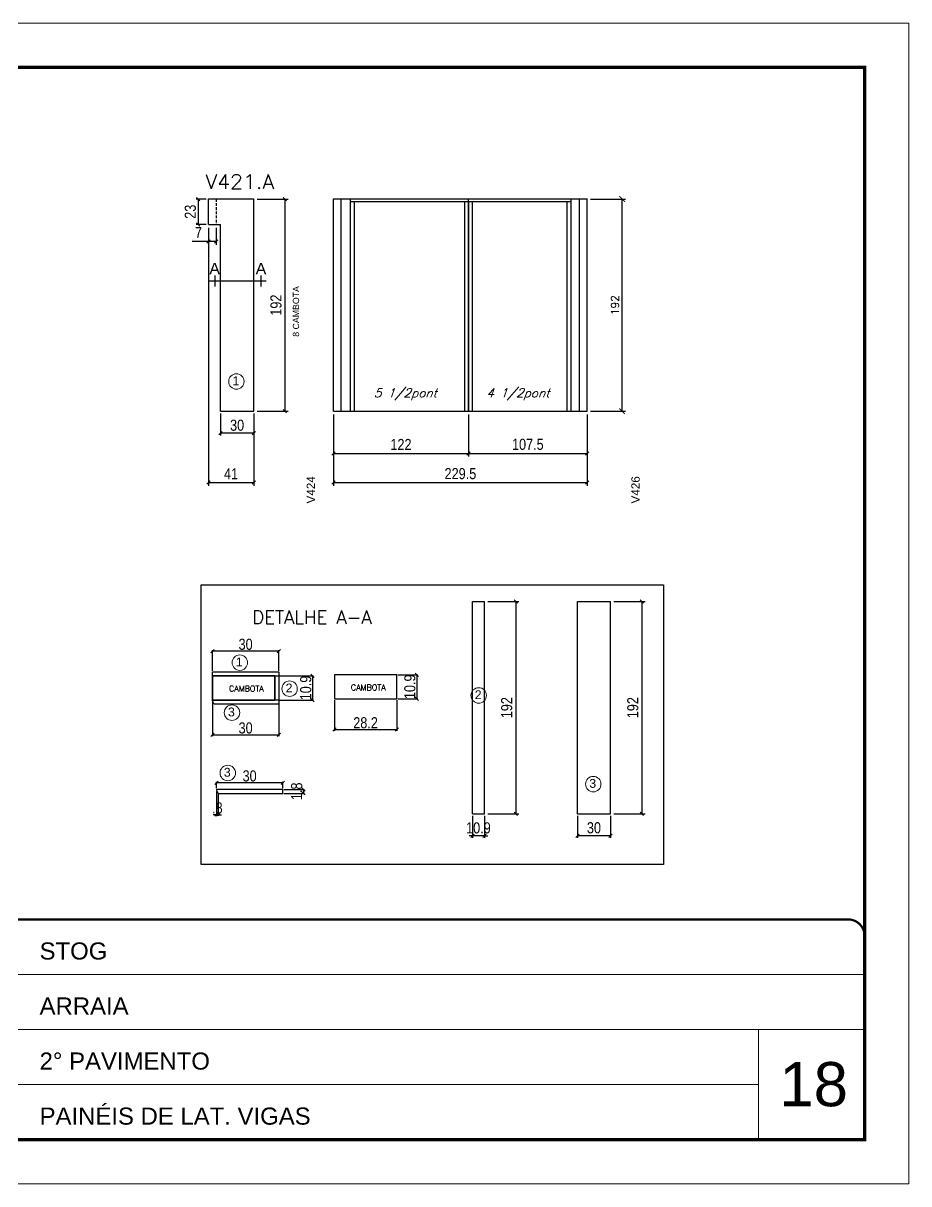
# Model space of a CAD drawing. Extents: x -3394 to 16474, y -5031 to 14397.
# Drawn here: x 6541 to 7342, y 8752 to 9802 of the extents above; entities that cross this region are included whole.
import ezdxf
from ezdxf.enums import TextEntityAlignment as Align

# ---------------------------------------------------------------- set-up
doc = ezdxf.new("R2010")
doc.units = 0
for name, pattern in [('CONTINUO', [0]), ('DASHED', [0.75, 0.5, -0.25]), ('HIDDEN', [0.375, 0.25, -0.125])]:
    doc.linetypes.add(name, pattern=pattern)
doc.layers.get('0').update_dxf_attribs({"linetype": 'CONTINUOUS'})
doc.layers.get('Defpoints').update_dxf_attribs({"linetype": 'CONTINUOUS'})
for name, color, linetype in [('5', 5, 'CONTINUOUS'), ('COTA', 241, 'CONTINUOUS'), ('detalhes', 4, 'CONTINUOUS'), ('NOMENCLATURA', 7, 'CONTINUOUS'), ('Painéis', 200, 'CONTINUOUS'), ('SARR_2.2x7', 40, 'CONTINUOUS'), ('SARR_3.5x7', 81, 'CONTINUOUS'), ('texto', 7, 'CONTINUOUS')]:
    doc.layers.add(name, color=color, linetype=linetype)
for name, color, linetype, lineweight in [('CARIMBO', 255, 'CONTINUOUS', 9), ('Folhas', 255, 'CONTINUOUS', 9), ('NUMERACAO', 7, 'CONTINUOUS', 15), ('SARRAFO DE PRESSAO', 251, 'DASHED', 9), ('Texto Seção', 7, 'CONTINUOUS', 15)]:
    doc.layers.add(name, color=color, linetype=linetype, lineweight=lineweight)
doc.styles.add('ARIAL', font='arial.ttf')
doc.styles.add('COTA TECNICA', font='techl___.ttf', dxfattribs={"height": 10})
doc.styles.add('COTA TECNICA 2X', font='techl___.ttf', dxfattribs={"height": 10})
doc.styles.add('REGUA-120', font='ROMANS.shx', dxfattribs={"height": 15})
doc.styles.add('ROMANS', font='romans.shx')
doc.styles.get("Standard").update_dxf_attribs({"font": 'ROMANS.SHX'})
doc.dimstyles.new('Cota Paínel', dxfattribs={"dimtxt": 7, "dimasz": 5, "dimexe": 3, "dimexo": 3, "dimgap": 3, "dimtad": 1, "dimdec": 1, "dimzin": 12, "dimdsep": 46, "dimtxsty": 'ROMANS', "dimblk": 'ARCHTICK', "dimcen": 0, "dimclrd": 4, "dimclre": 4, "dimclrt": 1, "dimadec": 1, "dimazin": 3, "dimtfac": 1, "dimtdec": 1, "dimtmove": 0, "dimatfit": 3, "dimldrblk": 'OBLIQUE', "dimfxl": 1, "dimtolj": 1, "dimtzin": 12, "dimarcsym": 0})
doc.dimstyles.new('PAINEL', dxfattribs={"dimtxt": 10, "dimasz": 3, "dimexe": 3, "dimexo": 3, "dimgap": 3, "dimtad": 1, "dimdec": 1, "dimzin": 12, "dimdsep": 46, "dimtxsty": 'COTA TECNICA', "dimblk1": 'OBLIQUE', "dimblk2": 'OBLIQUE', "dimsah": 1, "dimcen": 0.9, "dimclrd": 4, "dimclre": 4, "dimclrt": 240, "dimadec": 1, "dimazin": 3, "dimtfac": 1, "dimtdec": 1, "dimtmove": 0, "dimatfit": 3, "dimfxl": 1, "dimtolj": 1, "dimtzin": 12, "dimarcsym": 0})
doc.dimstyles.new('SECAO', dxfattribs={"dimscale": 0.333333, "dimtxt": 5, "dimasz": 9, "dimexe": 3, "dimexo": 3, "dimgap": 3, "dimtad": 1, "dimdec": 1, "dimlfac": 0.5, "dimzin": 12, "dimdsep": 46, "dimtxsty": 'COTA TECNICA 2X', "dimblk1": 'OBLIQUE', "dimblk2": 'OBLIQUE', "dimsah": 1, "dimcen": 0.9, "dimclrd": 4, "dimclre": 4, "dimclrt": 240, "dimadec": 1, "dimazin": 3, "dimtfac": 1, "dimtdec": 1, "dimtmove": 0, "dimatfit": 3, "dimfxl": 1, "dimtolj": 1, "dimtzin": 12, "dimarcsym": 0})

# ---------------------------------------------------------------- blocks, each defined once
blk = doc.blocks.new('9999999999')
at = {"color": 30, "linetype": 'CONTINUO'}
for p, q in [((98564.6, 34379.6), (99584, 34379.6)), ((98564.6, 34329.8), (99488, 34329.8)), ((99584, 34329.8), (99488, 34329.8)), ((99488, 34329.8), (99488, 34230.2)), ((98564.6, 34280), (99488, 34280))]:
    blk.add_line(p, q, dxfattribs=at)
at = {"color": 30, "linetype": 'CONTINUO', "const_width": 2}
blk.add_lwpolyline([(99584, 34230.2), (99584, 34414.4, 0.414214), (99569, 34429.4), (98229, 34429.4, 0.414214), (98214, 34414.4), (98214, 34245.2, 0.414214), (98229, 34230.2), (99584, 34230.2)], format="xyb", dxfattribs=at)
at = {"layer": 'Folhas'}
blk.add_lwpolyline([(98139, 34190.2), (99624, 34190.2), (99624, 35240.2), (98139, 35240.2)], close=True, dxfattribs=at)
at = {"layer": 'Folhas', "color": 30, "const_width": 3}
blk.add_lwpolyline([(98214, 34230.2), (99584, 34230.2), (99584, 35200.2), (98214, 35200.2)], close=True, dxfattribs=at)
at = {"color": 7, "linetype": 'Continuous', "ltscale": 5, "style": 'ARIAL'}
for s, height, p in [('STOG', 15.48, (98837.7, 34393.1)), ('ARRAIA', 15.48, (98837.7, 34343.3)), ('2° PAVIMENTO', 15.483, (98837.7, 34293.5)), ('PAINÉIS DE LAT. VIGAS', 15.483, (98837.7, 34243.7))]:
    blk.add_text(s, height=height, dxfattribs=at).set_placement(p)
blk = doc.blocks.new('_Oblique')
at = {"color": 0, "linetype": 'ByBlock', "lineweight": -2}
blk.add_line((-0.5, -0.5), (0.5, 0.5), dxfattribs=at)
blk = doc.blocks.new('*D1071')
at = {"layer": 'COTA', "color": 4, "linetype": 'ByBlock', "lineweight": -2, "transparency": 16777216}
for p, q in [((6821.8, 9448.2), (6821.8, 9410.1)), ((6943.8, 9448.2), (6943.8, 9410.1)), ((6821.8, 9413.1), (6943.8, 9413.1))]:
    blk.add_line(p, q, dxfattribs=at)
at = {"layer": 'Defpoints', "color": 0, "linetype": 'ByBlock', "transparency": 16777216}
for p in [(6821.8, 9451.2), (6943.8, 9451.2), (6943.8, 9413.1)]:
    blk.add_point(p, dxfattribs=at)
at = {"layer": 'COTA', "color": 4, "linetype": 'ByBlock', "lineweight": -2, "transparency": 16777216, "xscale": 3, "yscale": 3, "zscale": 3, "rotation": 180}
blk.add_blockref('_Oblique', (6821.8, 9413.1), dxfattribs=at)
at = {"layer": 'COTA', "color": 4, "linetype": 'ByBlock', "lineweight": -2, "transparency": 16777216, "xscale": 3, "yscale": 3, "zscale": 3}
blk.add_blockref('_Oblique', (6943.8, 9413.1), dxfattribs=at)
at = {"layer": 'COTA', "color": 240, "linetype": 'ByBlock', "transparency": 16777216, "insert": (6882.8, 9421.1), "char_height": 10, "attachment_point": 5, "style": 'COTA TECNICA'}
blk.add_mtext('\\A1;122', dxfattribs=at)
blk = doc.blocks.new('*D1072')
at = {"layer": 'COTA', "color": 4, "linetype": 'ByBlock', "lineweight": -2, "transparency": 16777216}
for p, q in [((6943.8, 9448.2), (6943.8, 9410.1)), ((7051.3, 9448.2), (7051.3, 9410.1)), ((6943.8, 9413.1), (7051.3, 9413.1))]:
    blk.add_line(p, q, dxfattribs=at)
at = {"layer": 'Defpoints', "color": 0, "linetype": 'ByBlock', "transparency": 16777216}
for p in [(6943.8, 9451.2), (7051.3, 9451.2), (7051.3, 9413.1)]:
    blk.add_point(p, dxfattribs=at)
at = {"layer": 'COTA', "color": 4, "linetype": 'ByBlock', "lineweight": -2, "transparency": 16777216, "xscale": 3, "yscale": 3, "zscale": 3, "rotation": 180}
blk.add_blockref('_Oblique', (6943.8, 9413.1), dxfattribs=at)
at = {"layer": 'COTA', "color": 4, "linetype": 'ByBlock', "lineweight": -2, "transparency": 16777216, "xscale": 3, "yscale": 3, "zscale": 3}
blk.add_blockref('_Oblique', (7051.3, 9413.1), dxfattribs=at)
at = {"layer": 'COTA', "color": 240, "linetype": 'ByBlock', "transparency": 16777216, "insert": (6997.6, 9421.2), "char_height": 10, "attachment_point": 5, "style": 'COTA TECNICA'}
blk.add_mtext('\\A1;107.5', dxfattribs=at)
blk = doc.blocks.new('*D1073')
at = {"layer": 'COTA', "color": 4, "linetype": 'ByBlock', "lineweight": -2, "transparency": 16777216}
for p, q in [((6821.8, 9448.2), (6821.8, 9383.6)), ((7051.3, 9448.2), (7051.3, 9383.6)), ((6821.8, 9386.6), (7051.3, 9386.6))]:
    blk.add_line(p, q, dxfattribs=at)
at = {"layer": 'Defpoints', "color": 0, "linetype": 'ByBlock', "transparency": 16777216}
for p in [(6821.8, 9451.2), (7051.3, 9451.2), (7051.3, 9386.6)]:
    blk.add_point(p, dxfattribs=at)
at = {"layer": 'COTA', "color": 4, "linetype": 'ByBlock', "lineweight": -2, "transparency": 16777216, "xscale": 3, "yscale": 3, "zscale": 3, "rotation": 180}
blk.add_blockref('_Oblique', (6821.8, 9386.6), dxfattribs=at)
at = {"layer": 'COTA', "color": 4, "linetype": 'ByBlock', "lineweight": -2, "transparency": 16777216, "xscale": 3, "yscale": 3, "zscale": 3}
blk.add_blockref('_Oblique', (7051.3, 9386.6), dxfattribs=at)
at = {"layer": 'COTA', "color": 240, "linetype": 'ByBlock', "transparency": 16777216, "insert": (6936.6, 9394.7), "char_height": 10, "attachment_point": 5, "style": 'COTA TECNICA'}
blk.add_mtext('\\A1;229.5', dxfattribs=at)
blk = doc.blocks.new('_ArchTick')
at = {"color": 0, "linetype": 'ByBlock', "const_width": 0.15}
blk.add_lwpolyline([(-0.5, -0.5), (0.5, 0.5)], dxfattribs=at)
blk = doc.blocks.new('*D1069')
at = {"layer": 'COTA', "color": 4, "lineweight": -2, "transparency": 16777216}
for p, q in [((7054.3, 9643.2), (7085.9, 9643.2)), ((7082.9, 9451.2), (7082.9, 9643.2)), ((7054.3, 9451.2), (7085.9, 9451.2))]:
    blk.add_line(p, q, dxfattribs=at)
at = {"layer": 'Defpoints', "color": 0, "transparency": 16777216}
for p in [(7051.3, 9643.2), (7082.9, 9643.2), (7051.3, 9451.2)]:
    blk.add_point(p, dxfattribs=at)
at = {"layer": 'COTA', "color": 4, "lineweight": -2, "transparency": 16777216, "xscale": 5, "yscale": 5, "zscale": 5}
for p, rotation in [((7082.9, 9643.2), 90), ((7082.9, 9451.2), 270)]:
    blk.add_blockref('_ArchTick', p, dxfattribs=dict(at, rotation=rotation))
at = {"layer": 'COTA', "color": 1, "transparency": 16777216, "insert": (7076.4, 9547.2), "char_height": 7, "attachment_point": 5, "rotation": 90, "style": 'ROMANS'}
blk.add_mtext('\\A1;192', dxfattribs=at)
blk = doc.blocks.new('*D1074')
at = {"layer": 'COTA', "color": 4, "linetype": 'ByBlock', "lineweight": -2, "transparency": 16777216}
for p, q in [((6708.6, 9617.2), (6708.6, 9383.6)), ((6749.6, 9448.2), (6749.6, 9383.6)), ((6708.6, 9386.6), (6749.6, 9386.6))]:
    blk.add_line(p, q, dxfattribs=at)
at = {"layer": 'Defpoints', "color": 0, "linetype": 'ByBlock', "transparency": 16777216}
for p in [(6708.6, 9620.2), (6749.6, 9451.2), (6749.6, 9386.6)]:
    blk.add_point(p, dxfattribs=at)
at = {"layer": 'COTA', "color": 4, "linetype": 'ByBlock', "lineweight": -2, "transparency": 16777216, "xscale": 3, "yscale": 3, "zscale": 3, "rotation": 180}
blk.add_blockref('_Oblique', (6708.6, 9386.6), dxfattribs=at)
at = {"layer": 'COTA', "color": 4, "linetype": 'ByBlock', "lineweight": -2, "transparency": 16777216, "xscale": 3, "yscale": 3, "zscale": 3}
blk.add_blockref('_Oblique', (6749.6, 9386.6), dxfattribs=at)
at = {"layer": 'COTA', "color": 240, "linetype": 'ByBlock', "transparency": 16777216, "insert": (6729.1, 9394.6), "char_height": 10, "attachment_point": 5, "style": 'COTA TECNICA'}
blk.add_mtext('\\A1;41', dxfattribs=at)
blk = doc.blocks.new('*D1070')
at = {"layer": 'COTA', "color": 4, "linetype": 'ByBlock', "lineweight": -2, "transparency": 16777216}
for p, q in [((6752.6, 9643.2), (6780.9, 9643.2)), ((6777.9, 9643.2), (6777.9, 9451.2)), ((6752.6, 9451.2), (6780.9, 9451.2))]:
    blk.add_line(p, q, dxfattribs=at)
at = {"layer": 'Defpoints', "color": 0, "linetype": 'ByBlock', "transparency": 16777216}
for p in [(6749.6, 9643.2), (6749.6, 9451.2), (6777.9, 9451.2)]:
    blk.add_point(p, dxfattribs=at)
at = {"layer": 'COTA', "color": 4, "linetype": 'ByBlock', "lineweight": -2, "transparency": 16777216, "xscale": 3, "yscale": 3, "zscale": 3}
for p, rotation in [((6777.9, 9643.2), 90), ((6777.9, 9451.2), 270)]:
    blk.add_blockref('_Oblique', p, dxfattribs=dict(at, rotation=rotation))
at = {"layer": 'COTA', "color": 240, "linetype": 'ByBlock', "transparency": 16777216, "insert": (6769.8, 9547.2), "char_height": 10, "attachment_point": 5, "rotation": 90, "style": 'COTA TECNICA'}
blk.add_mtext('\\A1;192', dxfattribs=at)
blk = doc.blocks.new('*D1086')
at = {"layer": 'COTA', "color": 4, "lineweight": -2, "transparency": 16777216}
for p, q in [((6712.3, 9216.3), (6712.3, 9235.1)), ((6772.3, 9234.1), (6712.3, 9234.1)), ((6772.3, 9216.3), (6772.3, 9235.1))]:
    blk.add_line(p, q, dxfattribs=at)
at = {"layer": 'Defpoints', "color": 0, "transparency": 16777216}
for p in [(6712.3, 9234.1), (6712.3, 9215.3), (6772.3, 9215.3)]:
    blk.add_point(p, dxfattribs=at)
at = {"layer": 'COTA', "color": 4, "lineweight": -2, "transparency": 16777216, "xscale": 3, "yscale": 3, "zscale": 3, "rotation": 180}
blk.add_blockref('_Oblique', (6712.3, 9234.1), dxfattribs=at)
at = {"layer": 'COTA', "color": 4, "lineweight": -2, "transparency": 16777216, "xscale": 3, "yscale": 3, "zscale": 3}
blk.add_blockref('_Oblique', (6772.3, 9234.1), dxfattribs=at)
at = {"layer": 'COTA', "color": 240, "transparency": 16777216, "insert": (6742.3, 9240.3), "char_height": 10, "attachment_point": 5, "style": 'COTA TECNICA 2X'}
blk.add_mtext('\\A1;30', dxfattribs=at)
blk = doc.blocks.new('*D1087')
at = {"layer": 'COTA', "color": 4, "lineweight": -2, "transparency": 16777216}
for p, q in [((6773.3, 9211.7), (6803.8, 9211.7)), ((6802.8, 9211.7), (6802.8, 9189.9)), ((6773.3, 9189.9), (6803.8, 9189.9))]:
    blk.add_line(p, q, dxfattribs=at)
at = {"layer": 'Defpoints', "color": 0, "transparency": 16777216}
for p in [(6772.3, 9211.7), (6772.3, 9189.9), (6802.8, 9189.9)]:
    blk.add_point(p, dxfattribs=at)
at = {"layer": 'COTA', "color": 4, "lineweight": -2, "transparency": 16777216, "xscale": 3, "yscale": 3, "zscale": 3}
for p, rotation in [((6802.8, 9211.7), 90), ((6802.8, 9189.9), 270)]:
    blk.add_blockref('_Oblique', p, dxfattribs=dict(at, rotation=rotation))
at = {"layer": 'COTA', "color": 240, "transparency": 16777216, "insert": (6796.7, 9200.8), "char_height": 10, "attachment_point": 5, "rotation": 90, "style": 'COTA TECNICA 2X'}
blk.add_mtext('\\A1;10.9', dxfattribs=at)
blk = doc.blocks.new('*D1088')
at = {"layer": 'COTA', "color": 4, "lineweight": -2, "transparency": 16777216}
for p, q in [((6712.3, 9188.9), (6712.3, 9157.3)), ((6772.3, 9188.9), (6772.3, 9157.3)), ((6712.3, 9158.3), (6772.3, 9158.3))]:
    blk.add_line(p, q, dxfattribs=at)
at = {"layer": 'Defpoints', "color": 0, "transparency": 16777216}
for p in [(6712.3, 9189.9), (6772.3, 9189.9), (6772.3, 9158.3)]:
    blk.add_point(p, dxfattribs=at)
at = {"layer": 'COTA', "color": 4, "lineweight": -2, "transparency": 16777216, "xscale": 3, "yscale": 3, "zscale": 3, "rotation": 180}
blk.add_blockref('_Oblique', (6712.3, 9158.3), dxfattribs=at)
at = {"layer": 'COTA', "color": 4, "lineweight": -2, "transparency": 16777216, "xscale": 3, "yscale": 3, "zscale": 3}
blk.add_blockref('_Oblique', (6772.3, 9158.3), dxfattribs=at)
at = {"layer": 'COTA', "color": 240, "transparency": 16777216, "insert": (6742.3, 9164.6), "char_height": 10, "attachment_point": 5, "style": 'COTA TECNICA 2X'}
blk.add_mtext('\\A1;30', dxfattribs=at)
blk = doc.blocks.new('*D1089')
at = {"layer": 'COTA', "color": 4, "lineweight": -2, "transparency": 16777216}
for p, q in [((6715.9, 9107.3), (6715.9, 9085.2)), ((6717.4, 9104.5), (6717.4, 9085.2)), ((6715.9, 9086.2), (6712.9, 9086.2)), ((6717.4, 9086.2), (6715.9, 9086.2)), ((6717.4, 9086.2), (6720.4, 9086.2))]:
    blk.add_line(p, q, dxfattribs=at)
at = {"layer": 'Defpoints', "color": 0, "transparency": 16777216}
for p in [(6715.9, 9108.3), (6717.4, 9105.5), (6715.9, 9086.2)]:
    blk.add_point(p, dxfattribs=at)
at = {"layer": 'COTA', "color": 4, "lineweight": -2, "transparency": 16777216, "xscale": 3, "yscale": 3, "zscale": 3}
blk.add_blockref('_Oblique', (6715.9, 9086.2), dxfattribs=at)
at = {"layer": 'COTA', "color": 4, "lineweight": -2, "transparency": 16777216, "xscale": 3, "yscale": 3, "zscale": 3, "rotation": 180}
blk.add_blockref('_Oblique', (6717.4, 9086.2), dxfattribs=at)
at = {"layer": 'COTA', "color": 240, "transparency": 16777216, "insert": (6716.7, 9092.3), "char_height": 10, "attachment_point": 5, "style": 'COTA TECNICA 2X'}
blk.add_mtext('\\A1;.8', dxfattribs=at)
blk = doc.blocks.new('*D1090')
at = {"layer": 'COTA', "color": 4, "lineweight": -2, "transparency": 16777216}
for p, q in [((6776.9, 9109.1), (6795.6, 9109.1)), ((6776.9, 9105.5), (6795.6, 9105.5)), ((6794.6, 9109.1), (6794.6, 9105.5))]:
    blk.add_line(p, q, dxfattribs=at)
at = {"layer": 'Defpoints', "color": 0, "transparency": 16777216}
for p in [(6775.9, 9109.1), (6775.9, 9105.5), (6794.6, 9105.5)]:
    blk.add_point(p, dxfattribs=at)
at = {"layer": 'COTA', "color": 4, "lineweight": -2, "transparency": 16777216, "xscale": 3, "yscale": 3, "zscale": 3}
for p, rotation in [((6794.6, 9109.1), 90), ((6794.6, 9105.5), 270)]:
    blk.add_blockref('_Oblique', p, dxfattribs=dict(at, rotation=rotation))
at = {"layer": 'COTA', "color": 240, "transparency": 16777216, "insert": (6788.5, 9107.3), "char_height": 10, "attachment_point": 5, "rotation": 90, "style": 'COTA TECNICA 2X'}
blk.add_mtext('\\A1;1.8', dxfattribs=at)
blk = doc.blocks.new('*D1091')
at = {"layer": 'COTA', "color": 4, "lineweight": -2, "transparency": 16777216}
for p, q in [((6715.9, 9110.1), (6715.9, 9116)), ((6775.9, 9115), (6715.9, 9115)), ((6775.9, 9110.1), (6775.9, 9116))]:
    blk.add_line(p, q, dxfattribs=at)
at = {"layer": 'Defpoints', "color": 0, "transparency": 16777216}
for p in [(6715.9, 9115), (6715.9, 9109.1), (6775.9, 9109.1)]:
    blk.add_point(p, dxfattribs=at)
at = {"layer": 'COTA', "color": 4, "lineweight": -2, "transparency": 16777216, "xscale": 3, "yscale": 3, "zscale": 3, "rotation": 180}
blk.add_blockref('_Oblique', (6715.9, 9115), dxfattribs=at)
at = {"layer": 'COTA', "color": 4, "lineweight": -2, "transparency": 16777216, "xscale": 3, "yscale": 3, "zscale": 3}
blk.add_blockref('_Oblique', (6775.9, 9115), dxfattribs=at)
at = {"layer": 'COTA', "color": 240, "transparency": 16777216, "insert": (6745.9, 9121.2), "char_height": 10, "attachment_point": 5, "style": 'COTA TECNICA 2X'}
blk.add_mtext('\\A1;30', dxfattribs=at)
blk = doc.blocks.new('*D1092')
at = {"layer": 'COTA', "color": 4, "lineweight": -2, "transparency": 16777216}
for p, q in [((6822.6, 9189.9), (6822.6, 9162.2)), ((6879, 9189.9), (6879, 9162.2)), ((6822.6, 9163.2), (6879, 9163.2))]:
    blk.add_line(p, q, dxfattribs=at)
at = {"layer": 'Defpoints', "color": 0, "transparency": 16777216}
for p in [(6822.6, 9190.9), (6879, 9190.9), (6879, 9163.2)]:
    blk.add_point(p, dxfattribs=at)
at = {"layer": 'COTA', "color": 4, "lineweight": -2, "transparency": 16777216, "xscale": 3, "yscale": 3, "zscale": 3, "rotation": 180}
blk.add_blockref('_Oblique', (6822.6, 9163.2), dxfattribs=at)
at = {"layer": 'COTA', "color": 4, "lineweight": -2, "transparency": 16777216, "xscale": 3, "yscale": 3, "zscale": 3}
blk.add_blockref('_Oblique', (6879, 9163.2), dxfattribs=at)
at = {"layer": 'COTA', "color": 240, "transparency": 16777216, "insert": (6850.8, 9169.3), "char_height": 10, "attachment_point": 5, "style": 'COTA TECNICA 2X'}
blk.add_mtext('\\A1;28.2', dxfattribs=at)
blk = doc.blocks.new('*D1093')
at = {"layer": 'COTA', "color": 4, "lineweight": -2, "transparency": 16777216}
for p, q in [((6880, 9212.8), (6898.1, 9212.8)), ((6897.1, 9212.8), (6897.1, 9190.9)), ((6880, 9190.9), (6898.1, 9190.9))]:
    blk.add_line(p, q, dxfattribs=at)
at = {"layer": 'Defpoints', "color": 0, "transparency": 16777216}
for p in [(6879, 9212.8), (6879, 9190.9), (6897.1, 9190.9)]:
    blk.add_point(p, dxfattribs=at)
at = {"layer": 'COTA', "color": 4, "lineweight": -2, "transparency": 16777216, "xscale": 3, "yscale": 3, "zscale": 3}
for p, rotation in [((6897.1, 9212.8), 90), ((6897.1, 9190.9), 270)]:
    blk.add_blockref('_Oblique', p, dxfattribs=dict(at, rotation=rotation))
at = {"layer": 'COTA', "color": 240, "transparency": 16777216, "insert": (6890.9, 9201.9), "char_height": 10, "attachment_point": 5, "rotation": 90, "style": 'COTA TECNICA 2X'}
blk.add_mtext('\\A1;10.9', dxfattribs=at)
blk = doc.blocks.new('*D1094')
at = {"layer": 'COTA', "color": 4, "linetype": 'ByBlock', "lineweight": -2, "transparency": 16777216}
for p, q in [((6708.6, 9617.2), (6708.6, 9601.8)), ((6715.6, 9617.2), (6715.6, 9601.8)), ((6708.6, 9604.8), (6693.9, 9604.8)), ((6715.6, 9604.8), (6708.6, 9604.8))]:
    blk.add_line(p, q, dxfattribs=at)
at = {"layer": 'Defpoints', "color": 0, "linetype": 'ByBlock', "transparency": 16777216}
for p in [(6708.6, 9620.2), (6715.6, 9620.2), (6708.6, 9604.8)]:
    blk.add_point(p, dxfattribs=at)
at = {"layer": 'COTA', "color": 4, "linetype": 'ByBlock', "lineweight": -2, "transparency": 16777216, "xscale": 3, "yscale": 3, "zscale": 3, "rotation": 180}
blk.add_blockref('_Oblique', (6708.6, 9604.8), dxfattribs=at)
at = {"layer": 'COTA', "color": 4, "linetype": 'ByBlock', "lineweight": -2, "transparency": 16777216, "xscale": 3, "yscale": 3, "zscale": 3}
blk.add_blockref('_Oblique', (6715.6, 9604.8), dxfattribs=at)
at = {"layer": 'COTA', "color": 240, "linetype": 'ByBlock', "transparency": 16777216, "insert": (6699.7, 9612.9), "char_height": 10, "attachment_point": 5, "style": 'COTA TECNICA'}
blk.add_mtext('\\A1;7', dxfattribs=at)
blk = doc.blocks.new('*D1095')
at = {"layer": 'COTA', "color": 4, "linetype": 'Continuous', "lineweight": -2, "transparency": 16777216}
for p, q in [((6719.6, 9449.2), (6719.6, 9429.3)), ((6749.6, 9449.2), (6749.6, 9429.3)), ((6749.6, 9431.3), (6719.6, 9431.3))]:
    blk.add_line(p, q, dxfattribs=at)
at = {"layer": 'Defpoints', "color": 0, "linetype": 'Continuous', "transparency": 16777216}
for p in [(6719.6, 9451.2), (6749.6, 9451.2), (6719.6, 9431.3)]:
    blk.add_point(p, dxfattribs=at)
at = {"layer": 'COTA', "color": 4, "linetype": 'Continuous', "lineweight": -2, "transparency": 16777216, "xscale": 3, "yscale": 3, "zscale": 3, "rotation": 180}
blk.add_blockref('_Oblique', (6719.6, 9431.3), dxfattribs=at)
at = {"layer": 'COTA', "color": 4, "linetype": 'Continuous', "lineweight": -2, "transparency": 16777216, "xscale": 3, "yscale": 3, "zscale": 3}
blk.add_blockref('_Oblique', (6749.6, 9431.3), dxfattribs=at)
at = {"layer": 'COTA', "color": 240, "linetype": 'Continuous', "transparency": 16777216, "insert": (6734.6, 9438.5), "char_height": 10, "attachment_point": 5, "style": 'COTA TECNICA'}
blk.add_mtext('\\A1;30', dxfattribs=at)
blk = doc.blocks.new('*D1096')
at = {"layer": 'COTA', "color": 4, "linetype": 'Continuous', "lineweight": -2, "transparency": 16777216}
for p, q in [((6706.6, 9643.2), (6697.5, 9643.2)), ((6699.5, 9643.2), (6699.5, 9620.2)), ((6706.6, 9620.2), (6697.5, 9620.2))]:
    blk.add_line(p, q, dxfattribs=at)
at = {"layer": 'Defpoints', "color": 0, "linetype": 'Continuous', "transparency": 16777216}
for p in [(6708.6, 9643.2), (6699.5, 9620.2), (6708.6, 9620.2)]:
    blk.add_point(p, dxfattribs=at)
at = {"layer": 'COTA', "color": 4, "linetype": 'Continuous', "lineweight": -2, "transparency": 16777216, "xscale": 3, "yscale": 3, "zscale": 3}
for p, rotation in [((6699.5, 9643.2), 90), ((6699.5, 9620.2), 270)]:
    blk.add_blockref('_Oblique', p, dxfattribs=dict(at, rotation=rotation))
at = {"layer": 'COTA', "color": 240, "linetype": 'Continuous', "transparency": 16777216, "insert": (6692.3, 9631.7), "char_height": 10, "attachment_point": 5, "rotation": 90, "style": 'COTA TECNICA'}
blk.add_mtext('\\A1;23', dxfattribs=at)
blk = doc.blocks.new('*D1197')
at = {"layer": 'COTA', "color": 4, "linetype": 'ByBlock', "lineweight": -2, "transparency": 16777216}
for p, q in [((7075.4, 9279), (7103.7, 9279)), ((7100.7, 9279), (7100.7, 9087)), ((7075.4, 9087), (7103.7, 9087))]:
    blk.add_line(p, q, dxfattribs=at)
at = {"layer": 'Defpoints', "color": 0, "linetype": 'ByBlock', "transparency": 16777216}
for p in [(7072.4, 9279), (7072.4, 9087), (7100.7, 9087)]:
    blk.add_point(p, dxfattribs=at)
at = {"layer": 'COTA', "color": 4, "linetype": 'ByBlock', "lineweight": -2, "transparency": 16777216, "xscale": 3, "yscale": 3, "zscale": 3}
for p, rotation in [((7100.7, 9279), 90), ((7100.7, 9087), 270)]:
    blk.add_blockref('_Oblique', p, dxfattribs=dict(at, rotation=rotation))
at = {"layer": 'COTA', "color": 240, "linetype": 'ByBlock', "transparency": 16777216, "insert": (7092.6, 9183), "char_height": 10, "attachment_point": 5, "rotation": 90, "style": 'COTA TECNICA'}
blk.add_mtext('\\A1;192', dxfattribs=at)
blk = doc.blocks.new('*D1198')
at = {"layer": 'COTA', "color": 4, "linetype": 'Continuous', "lineweight": -2, "transparency": 16777216}
for p, q in [((7042.4, 9085), (7042.4, 9065.1)), ((7072.4, 9085), (7072.4, 9065.1)), ((7072.4, 9067.1), (7042.4, 9067.1))]:
    blk.add_line(p, q, dxfattribs=at)
at = {"layer": 'Defpoints', "color": 0, "linetype": 'Continuous', "transparency": 16777216}
for p in [(7042.4, 9087), (7072.4, 9087), (7042.4, 9067.1)]:
    blk.add_point(p, dxfattribs=at)
at = {"layer": 'COTA', "color": 4, "linetype": 'Continuous', "lineweight": -2, "transparency": 16777216, "xscale": 3, "yscale": 3, "zscale": 3, "rotation": 180}
blk.add_blockref('_Oblique', (7042.4, 9067.1), dxfattribs=at)
at = {"layer": 'COTA', "color": 4, "linetype": 'Continuous', "lineweight": -2, "transparency": 16777216, "xscale": 3, "yscale": 3, "zscale": 3}
blk.add_blockref('_Oblique', (7072.4, 9067.1), dxfattribs=at)
at = {"layer": 'COTA', "color": 240, "linetype": 'Continuous', "transparency": 16777216, "insert": (7057.4, 9074.3), "char_height": 10, "attachment_point": 5, "style": 'COTA TECNICA'}
blk.add_mtext('\\A1;30', dxfattribs=at)
blk = doc.blocks.new('*D1199')
at = {"layer": 'COTA', "color": 4, "linetype": 'ByBlock', "lineweight": -2, "transparency": 16777216}
for p, q in [((6961.3, 9279), (6989.6, 9279)), ((6986.6, 9279), (6986.6, 9087)), ((6961.3, 9087), (6989.6, 9087))]:
    blk.add_line(p, q, dxfattribs=at)
at = {"layer": 'Defpoints', "color": 0, "linetype": 'ByBlock', "transparency": 16777216}
for p in [(6958.3, 9279), (6958.3, 9087), (6986.6, 9087)]:
    blk.add_point(p, dxfattribs=at)
at = {"layer": 'COTA', "color": 4, "linetype": 'ByBlock', "lineweight": -2, "transparency": 16777216, "xscale": 3, "yscale": 3, "zscale": 3}
for p, rotation in [((6986.6, 9279), 90), ((6986.6, 9087), 270)]:
    blk.add_blockref('_Oblique', p, dxfattribs=dict(at, rotation=rotation))
at = {"layer": 'COTA', "color": 240, "linetype": 'ByBlock', "transparency": 16777216, "insert": (6978.5, 9183), "char_height": 10, "attachment_point": 5, "rotation": 90, "style": 'COTA TECNICA'}
blk.add_mtext('\\A1;192', dxfattribs=at)
blk = doc.blocks.new('*D1200')
at = {"layer": 'COTA', "color": 4, "linetype": 'Continuous', "lineweight": -2, "transparency": 16777216}
for p, q in [((6947.4, 9085), (6947.4, 9065.1)), ((6958.3, 9085), (6958.3, 9065.1)), ((6947.4, 9067.1), (6944.4, 9067.1)), ((6958.3, 9067.1), (6947.4, 9067.1)), ((6958.3, 9067.1), (6961.3, 9067.1))]:
    blk.add_line(p, q, dxfattribs=at)
at = {"layer": 'Defpoints', "color": 0, "linetype": 'Continuous', "transparency": 16777216}
for p in [(6947.4, 9087), (6958.3, 9087), (6947.4, 9067.1)]:
    blk.add_point(p, dxfattribs=at)
at = {"layer": 'COTA', "color": 4, "linetype": 'Continuous', "lineweight": -2, "transparency": 16777216, "xscale": 3, "yscale": 3, "zscale": 3}
blk.add_blockref('_Oblique', (6947.4, 9067.1), dxfattribs=at)
at = {"layer": 'COTA', "color": 4, "linetype": 'Continuous', "lineweight": -2, "transparency": 16777216, "xscale": 3, "yscale": 3, "zscale": 3, "rotation": 180}
blk.add_blockref('_Oblique', (6958.3, 9067.1), dxfattribs=at)
at = {"layer": 'COTA', "color": 240, "linetype": 'Continuous', "transparency": 16777216, "insert": (6952.9, 9074.2), "char_height": 10, "attachment_point": 5, "style": 'COTA TECNICA'}
blk.add_mtext('\\A1;10.9', dxfattribs=at)

msp = doc.modelspace()

# ---------------------------------------------------------------- linework, layer by layer
at = {"linetype": 'ByBlock'}
msp.add_lwpolyline([(6702.16, 9294.13), (7120.23, 9294.13), (7120.23, 9041.01), (6702.16, 9041.01)], close=True, dxfattribs=at)
at = {"layer": 'detalhes', "color": 7}
for p, q in [((6761.01, 9568.9), (6709.46, 9568.9)), ((6714.46, 9573.9), (6714.46, 9563.9)), ((6756.01, 9573.9), (6756.01, 9563.9))]:
    msp.add_line(p, q, dxfattribs=at)
at = {"layer": 'NUMERACAO', "color": 1}
for centre in [(6733.97, 9478.08), (6737.07, 9223.74), (6782.07, 9200.14), (6953.13, 9194.08), (6729.92, 9178.48), (6726.17, 9123.9), (7056.77, 9113.87)]:
    msp.add_circle(centre, 7, dxfattribs=at)
at = {"layer": 'Painéis', "linetype": 'ByBlock'}
for p, q in [((6708.61, 9643.24), (6749.61, 9643.24)), ((6708.61, 9620.24), (6708.61, 9643.24)), ((6749.61, 9451.24), (6749.61, 9643.24)), ((6821.84, 9643.24), (7051.34, 9643.24)), ((6821.84, 9451.24), (6821.84, 9643.24)), ((6943.84, 9451.24), (6943.84, 9643.24)), ((7051.34, 9451.24), (7051.34, 9643.24)), ((6708.61, 9620.24), (6719.61, 9620.24)), ((6719.61, 9451.24), (6719.61, 9620.24)), ((6719.61, 9451.24), (6749.61, 9451.24)), ((6821.84, 9451.24), (7051.34, 9451.24)), ((6947.43, 9279.03), (6958.33, 9279.03)), ((6947.43, 9087.03), (6947.43, 9279.03)), ((6958.33, 9087.03), (6958.33, 9279.03)), ((7042.41, 9279.03), (7072.41, 9279.03)), ((7042.41, 9087.03), (7042.41, 9279.03)), ((7072.41, 9087.03), (7072.41, 9279.03)), ((6947.43, 9087.03), (6958.33, 9087.03)), ((7042.41, 9087.03), (7072.41, 9087.03))]:
    msp.add_line(p, q, dxfattribs=at)
at = {"layer": 'Painéis', "linetype": 'Continuous'}
for p, q in [((6712.31, 9215.35), (6772.31, 9215.35)), ((6712.31, 9189.12), (6712.31, 9215.35)), ((6712.31, 9211.75), (6772.31, 9211.75)), ((6768.71, 9211.75), (6768.71, 9189.88)), ((6772.31, 9215.35), (6772.31, 9186.28)), ((6772.31, 9189.88), (6712.31, 9189.88)), ((6713.83, 9186.28), (6712.31, 9189.12)), ((6772.31, 9186.28), (6713.83, 9186.28))]:
    msp.add_line(p, q, dxfattribs=at)
for points in [[(6768.71, 9211.75), (6712.31, 9211.75), (6712.31, 9189.88), (6768.71, 9189.88)], [(6879, 9212.79), (6822.6, 9212.79), (6822.6, 9190.93), (6879, 9190.93)], [(6775.92, 9109.08), (6715.92, 9109.08), (6715.92, 9108.32), (6717.43, 9105.48), (6775.92, 9105.48)]]:
    msp.add_lwpolyline(points, close=True, dxfattribs=at)
at = {"layer": 'SARR_2.2x7', "linetype": 'HIDDEN', "ltscale": 10}
msp.add_line((6715.61, 9643.24), (6715.61, 9620.24), dxfattribs=at)
at = {"layer": 'SARR_2.2x7', "linetype": 'Continuous'}
for p, q in [((6828.84, 9451.24), (6828.84, 9643.24)), ((6836.84, 9641.04), (6943.84, 9641.04)), ((6943.84, 9641.04), (7036.34, 9641.04)), ((7044.34, 9451.24), (7044.34, 9643.24))]:
    msp.add_line(p, q, dxfattribs=at)
at = {"layer": 'SARR_3.5x7'}
for p, q in [((6836.84, 9643.24), (6836.84, 9451.24)), ((6840.34, 9641.04), (6840.34, 9451.24)), ((6940.34, 9641.04), (6940.34, 9451.24)), ((6943.84, 9641.04), (6943.84, 9451.24)), ((6947.34, 9641.04), (6947.34, 9451.24)), ((7032.84, 9641.04), (7032.84, 9451.24)), ((7036.34, 9643.24), (7036.34, 9451.24)), ((6731.11, 9451.24), (6734.61, 9451.24)), ((6734.61, 9451.24), (6738.11, 9451.24)), ((6836.84, 9451.24), (6840.34, 9451.24)), ((6940.34, 9451.24), (6943.84, 9451.24)), ((6943.84, 9451.24), (6947.34, 9451.24)), ((7032.84, 9451.24), (7036.34, 9451.24)), ((7053.91, 9087.03), (7057.41, 9087.03)), ((7057.41, 9087.03), (7060.91, 9087.03))]:
    msp.add_line(p, q, dxfattribs=at)

# ---------------------------------------------------------------- block references
at = {"layer": 'SARRAFO DE PRESSAO', "color": 6, "linetype": 'ByBlock'}
msp.add_blockref('9999999999', (-92281.77, -25437.95), dxfattribs=at)

# ---------------------------------------------------------------- texts
at = {"layer": '5', "color": 7, "linetype": 'Continuous'}
msp.add_text('DETALHE A-A', height=12, rotation=359.99996, dxfattribs=at).set_placement((6748.28, 9258.92))
at = {"layer": 'CARIMBO', "style": 'ARIAL'}
msp.add_text('18', height=40, dxfattribs=at).set_placement((7225.07, 8822.4))
at = {"layer": 'detalhes', "color": 0, "linetype": 'Continuous', "style": 'ARIAL'}
for p in [(6714.26, 9580.31), (6756.21, 9580.31)]:
    msp.add_text('A', height=10.22, dxfattribs=at).set_placement(p, align=Align.MIDDLE_CENTER)
at = {"layer": 'NOMENCLATURA', "linetype": 'Continuous', "style": 'ARIAL'}
for s, height, p in [('8 CAMBOTA', 5.675, (6790.68, 9518.58)), ('V424', 7.567, (6805.1, 9367.73)), ('V426', 7.567, (7098.79, 9367.73))]:
    msp.add_text(s, height=height, rotation=90, dxfattribs=at).set_placement(p)
at = {"layer": 'NUMERACAO', "color": 7, "style": 'ARIAL'}
for s, p in [('1', (6733.48, 9478.72)), ('1', (6736.57, 9224.38)), ('2', (6781.58, 9200.78)), ('2', (6952.64, 9194.72)), ('3', (6729.43, 9179.12)), ('3', (6725.68, 9124.54)), ('3', (7056.28, 9114.5))]:
    msp.add_text(s, height=8, dxfattribs=at).set_placement(p, align=Align.MIDDLE_CENTER)
at = {"layer": 'Painéis', "color": 1, "char_height": 5.25, "attachment_point": 5, "style": 'ROMANS'}
for insert in [(6743.02, 9200.25), (6853.3, 9201.3)]:
    msp.add_mtext('\\A1;CAMBOTA', dxfattribs=dict(at, insert=insert))
at = {"layer": 'texto', "color": 2, "char_height": 8, "attachment_point": 5, "style": 'ROMANS'}
for s, insert in [('{\\Q19;\\C256;5 1/2pont}', (6886.84, 9466.46)), ('{\\Q19;\\C256;4 1/2pont}', (6988.68, 9466.46))]:
    msp.add_mtext(s, dxfattribs=dict(at, insert=insert))
at = {"layer": 'Texto Seção', "style": 'REGUA-120', "width": 1.05}
msp.add_text('V421.A', height=13, dxfattribs=at).set_placement((6705.97, 9652.43))

# ---------------------------------------------------------------- dimensions: what is measured, and where the dimension line sits
at = {"layer": 'COTA', "linetype": 'Continuous'}
dim = msp.add_linear_dim(base=(6699.52, 9620.24), p1=(6708.61, 9643.24), p2=(6708.61, 9620.24), angle=90, dimstyle='PAINEL', override={"dimexe": 2, "dimexo": 2, "dimgap": 2, "dimadec": 8, "dimtix": 1, "dimatfit": 2, "dimldrblk": 'Oblique'}, dxfattribs=at)
dim.commit()
dim.dimension.update_dxf_attribs({"geometry": '*D1096', "text_midpoint": (6692.3, 9631.74)})
at = {"layer": 'COTA', "linetype": 'ByBlock'}
for base, p1, p2, picture, middle in [((6777.89, 9451.24), (6749.61, 9643.24), (6749.61, 9451.24), '*D1070', (6769.8, 9547.24)), ((6986.61, 9087.03), (6958.33, 9279.03), (6958.33, 9087.03), '*D1199', (6978.53, 9183.03)), ((7100.69, 9087.03), (7072.41, 9279.03), (7072.41, 9087.03), '*D1197', (7092.6, 9183.03))]:
    dim = msp.add_linear_dim(base=base, p1=p1, p2=p2, angle=90, dimstyle='PAINEL', dxfattribs=at)
    dim.commit()
    dim.dimension.update_dxf_attribs({"geometry": picture, "text_midpoint": middle})
at = {"layer": 'COTA'}
dim = msp.add_linear_dim(base=(7082.92, 9643.24), p1=(7051.34, 9451.24), p2=(7051.34, 9643.24), angle=90, dimstyle='Cota Paínel', dxfattribs=at)
dim.commit()
dim.dimension.update_dxf_attribs({"geometry": '*D1069', "text_midpoint": (7076.42, 9547.24)})
at = {"layer": 'COTA', "linetype": 'ByBlock'}
for base, p1, p2, picture, middle in [((6708.61, 9604.79), (6715.61, 9620.24), (6708.61, 9620.24), '*D1094', (6699.74, 9612.86)), ((6749.61, 9386.56), (6708.61, 9620.24), (6749.61, 9451.24), '*D1074', (6729.11, 9394.63)), ((6943.84, 9413.06), (6821.84, 9451.24), (6943.84, 9451.24), '*D1071', (6882.84, 9421.11)), ((7051.34, 9386.56), (6821.84, 9451.24), (7051.34, 9451.24), '*D1073', (6936.59, 9394.7))]:
    dim = msp.add_linear_dim(base=base, p1=p1, p2=p2, dimstyle='PAINEL', dxfattribs=at)
    dim.commit()
    dim.dimension.update_dxf_attribs({"geometry": picture, "text_midpoint": middle})
at = {"layer": 'COTA', "linetype": 'Continuous'}
for base, p1, p2, picture, middle in [((6719.61, 9431.3), (6749.61, 9451.24), (6719.61, 9451.24), '*D1095', (6734.61, 9438.52)), ((6947.43, 9067.08), (6958.33, 9087.03), (6947.43, 9087.03), '*D1200', (6952.88, 9074.21)), ((7042.41, 9067.08), (7072.41, 9087.03), (7042.41, 9087.03), '*D1198', (7057.41, 9074.3))]:
    dim = msp.add_linear_dim(base=base, p1=p1, p2=p2, dimstyle='PAINEL', override={"dimexe": 2, "dimexo": 2, "dimgap": 2, "dimadec": 8, "dimtix": 1, "dimatfit": 2, "dimldrblk": 'Oblique'}, dxfattribs=at)
    dim.commit()
    dim.dimension.update_dxf_attribs({"geometry": picture, "text_midpoint": middle})
at = {"layer": 'COTA', "linetype": 'ByBlock'}
dim = msp.add_linear_dim(base=(7051.34, 9413.06), p1=(6943.84, 9451.24), p2=(7051.34, 9451.24), dimstyle='PAINEL', override={"dimtmove": 1}, dxfattribs=at)
dim.commit()
dim.dimension.update_dxf_attribs({"geometry": '*D1072', "text_midpoint": (6997.59, 9421.17)})
at = {"layer": 'COTA'}
for base, p1, p2, picture, middle in [((6712.31, 9234.1), (6772.31, 9215.35), (6712.31, 9215.35), '*D1086', (6742.31, 9240.32)), ((6772.31, 9158.34), (6712.31, 9189.88), (6772.31, 9189.88), '*D1088', (6742.31, 9164.56)), ((6879, 9163.23), (6822.6, 9190.93), (6879, 9190.93), '*D1092', (6850.8, 9169.33)), ((6715.92, 9115.02), (6775.92, 9109.08), (6715.92, 9109.08), '*D1091', (6745.92, 9121.23))]:
    dim = msp.add_linear_dim(base=base, p1=p1, p2=p2, dimstyle='SECAO', dxfattribs=at)
    dim.commit()
    dim.dimension.update_dxf_attribs({"geometry": picture, "text_midpoint": middle})
for base, p1, p2, picture, middle in [((6802.82, 9189.88), (6772.31, 9211.75), (6772.31, 9189.88), '*D1087', (6802.82, 9200.81)), ((6897.06, 9190.93), (6879, 9212.79), (6879, 9190.93), '*D1093', (6897.06, 9201.86)), ((6794.57, 9105.48), (6775.92, 9109.08), (6775.92, 9105.48), '*D1090', (6794.57, 9107.28))]:
    dim = msp.add_linear_dim(base=base, p1=p1, p2=p2, angle=90, dimstyle='SECAO', dxfattribs=at)
    dim.commit()
    dim.dimension.update_dxf_attribs({"geometry": picture, "text_midpoint": middle, "dimtype": 160})
dim = msp.add_linear_dim(base=(6715.92, 9086.24), p1=(6717.43, 9105.48), p2=(6715.92, 9108.32), dimstyle='SECAO', dxfattribs=at)
dim.commit()
dim.dimension.update_dxf_attribs({"geometry": '*D1089', "text_midpoint": (6716.67, 9086.24), "dimtype": 160})

doc.saveas('drawing.dxf')
